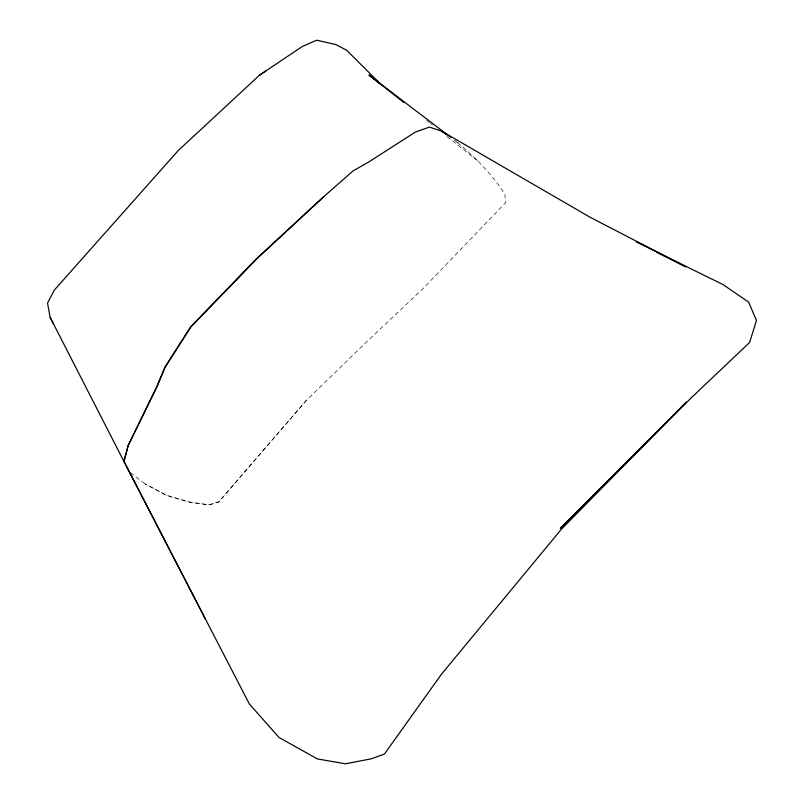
<?xml version="1.0" encoding="UTF-8"?>
<svg xmlns="http://www.w3.org/2000/svg" width="804" height="804" viewBox="0 0 804 804"><rect width="100%" height="100%" fill="white"/><g stroke="black" fill="none" stroke-linecap="round" stroke-linejoin="round"><path stroke-width="0.6" stroke-dasharray="4.02 3.01" d="M306.394 400.372L218.577 501.867L208.939 504.711L189.603 502.068L166.187 495.113L144.951 483.797L166.348 495.405L189.774 502.359L209.11 505.002L218.748 502.158L306.394 400.372L365.398 343.027L423.457 288.144L505.425 202.859L504.962 194.548C491.777 173.553 473.868 155.936 454.732 140.378M454.662 140.509L458.722 143.413M130.469 472.692L145.022 483.938M426.592 120.419L429.527 122.731M430.502 123.504L432.462 125.042M446.913 136.479L477.455 160.559"/><path stroke-width="1.21" d="M680.174 408.291L686.345 402.1L561.433 529.163L441.567 674.094L384.412 754.051L371.327 758.805L345.539 763.8L317.52 758.966L279.048 737.509L249.31 703.912L123.937 461.416L128.218 445.376L156.961 386.322L164.9 367.147L190.799 326.645L256.707 258.526L323.68 196.739L353.197 170.81L368.734 161.996L415.397 132.067L429.386 127.102L441.486 131.062L590.035 217.221L685.732 266.797L656.928 252.406M205.01 618.276L123.937 461.416L128.238 445.426L157.092 386.543L165.061 367.398L190.97 326.886L256.898 258.747L323.68 196.739M669.601 418.894L560.328 528.429L691.47 397.608L749.589 342.494L756.443 320.515L748.635 302.133L723.057 284.606L636.326 241.924M671.36 417.125L678.415 410.06M265.833 70.943L259.38 75.275L178.257 150.519L54.21 290.234L47.557 303.058L50.139 317.349L123.937 461.436M259.38 75.275L302.374 46.451L316.665 40.2L336.002 44.602L346.685 50.28L380.614 84.129L404.09 102.661M441.486 131.062L446.562 134.69M379.92 83.656L369.076 75.114L450.753 137.343M369.076 75.114L380.614 84.129M50.139 317.349L53.587 324.052"/></g></svg>
